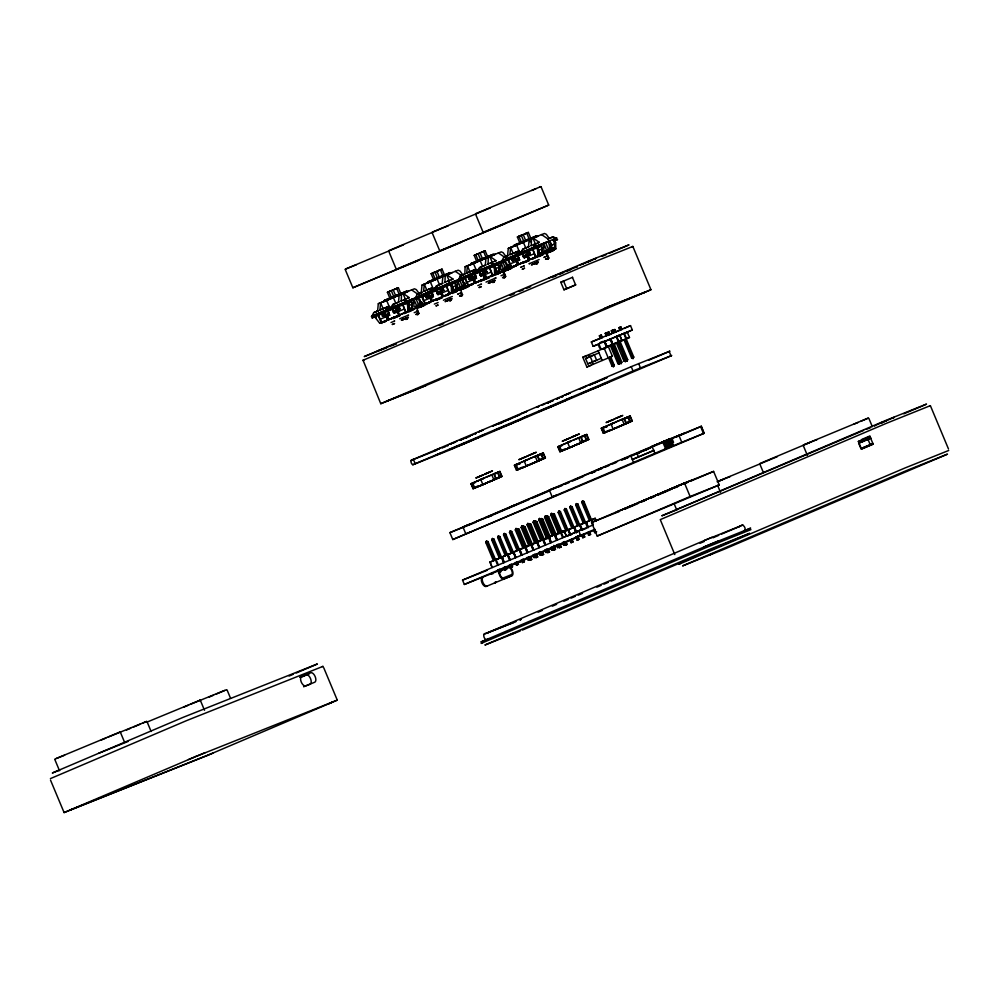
<?xml version="1.0" encoding="UTF-8"?>
<svg xmlns="http://www.w3.org/2000/svg" width="999" height="999" viewBox="0 0 999 999"><rect width="100%" height="100%" fill="white"/><g stroke="black" fill="none" stroke-linecap="round" stroke-linejoin="round"><path stroke-width="1.5" d="M407.18 301.124L409.016 305.507L408.878 309.003L407.954 309.403L412.075 307.729L412.2 304.233L410.377 299.85M421.503 303.983L421.59 301.648M450.936 282.692L452.709 286.913L452.572 290.409L451.648 290.809L455.756 289.136L455.894 285.639L454.058 281.256M493.993 264.173L495.816 268.556L495.691 272.053L494.755 272.452L498.876 270.791L499.013 267.295L497.177 262.912M508.404 264.71L508.304 267.033L510.439 266.196M537.824 247.365L538.998 250.187L538.861 253.684L537.937 254.083L542.045 252.41L542.182 248.913L540.347 244.53M547.702 241.671L549.787 240.784L551.623 245.167L551.485 248.664L550.549 249.063L554.67 247.39L554.807 243.893L552.971 239.51M377.597 311.014L378.296 303.721L401.523 293.843L401.261 300.949M383.141 308.741L379.92 310.027L380.619 302.734L383.141 308.741L389.048 306.218L386.538 300.224L393.294 297.34L395.804 303.346L399.35 301.835M399.2 294.83L398.501 302.11L392.719 304.57L391.296 306.88M421.291 292.42L421.99 285.127L445.217 275.249L444.955 282.355M426.823 290.147L423.613 291.421L424.313 284.141L426.823 290.147L432.742 287.625L430.232 281.618L436.988 278.746L439.498 284.752L443.044 283.241M442.894 276.236L442.182 283.516L436.413 285.976L434.702 288.399L436.326 287.724M488.074 263.998L488.336 256.893L465.109 266.783L464.847 273.888L460.527 275.712L458.791 279.096L461.688 277.947M469.942 271.79L466.72 273.077L467.432 265.796L469.942 271.79L475.861 269.28L473.339 263.274L480.094 260.402L482.604 266.408L486.151 264.897M486.014 257.879L485.302 265.172L479.532 267.632L477.822 270.055L479.433 269.38M507.579 255.694L508.279 248.401L531.505 238.524L531.243 245.629M513.111 253.421L509.902 254.695L510.601 247.415L513.111 253.421L519.03 250.899L516.52 244.892L523.276 242.02L525.786 248.027L529.333 246.516M497.639 537.45L498.314 535.988L499.825 536.538L507.442 554.757L506.668 555.069L498.314 535.988L498.414 537.137L499.825 536.538L497.639 537.45L505.257 555.669M515.984 528.471L524.338 547.539L525.112 547.24L517.494 529.02L515.984 528.471L515.309 529.932L522.927 548.139L518.806 549.962M549.625 537.649L541.258 518.581L540.584 520.042L541.258 518.581L542.769 519.13L550.399 537.35M544.63 517.445L545.304 515.996L546.815 516.545L554.433 534.752L553.658 535.064L545.304 515.996L545.404 517.145L546.815 516.545L544.63 517.445L552.247 535.664L548.089 537.499M576.248 532.617L566.408 509.078L564.897 508.528L564.223 509.977L571.84 528.196M395.404 311.039L395.916 310.002L398.489 313.599L395.404 311.039L393.169 312L394.33 313.236L396.815 312.188M439.098 292.445L439.61 291.408L442.182 294.992L439.098 292.445L436.85 293.406L438.024 294.643L440.497 293.594M482.217 274.101L482.717 273.064L485.289 276.648L482.217 274.101L479.97 275.05L481.131 276.298L483.616 275.237M525.387 255.719L525.899 254.683L528.471 258.266L525.387 255.719L523.139 256.681L524.313 257.917L526.785 256.868M375.025 314.935L371.99 316.046L373.713 312.662L378.034 310.826M421.728 292.232L417.407 294.068L415.671 297.44L462.599 277.834M508.016 255.507L503.696 257.342L501.96 260.714L537.162 245.804M405.107 312.699L405.756 312.287L403.459 313.211M535.202 257.168L532.704 258.366M530.194 241.908L529.183 239.51L528.471 246.79L522.702 249.25L521.278 251.561M448.688 294.156L450.124 293.369M386.276 314.935L389.135 312.887L386.276 314.935L387.762 318.144L387.063 318.444L384.14 312.799L382.854 313.336L384.078 315.884L382.342 316.046L383.878 315.397M393.169 312L395.916 310.002M426.373 297.877L425.149 295.342L426.373 297.877L427.772 297.29L426.548 294.742L427.834 294.205L430.756 299.85L431.456 299.55L429.97 296.341L432.829 294.293L431.143 290.884M436.85 293.406L439.61 291.408M473.076 277.984L475.949 275.949L473.076 277.984L474.562 281.194L473.863 281.493L470.941 275.849L469.667 276.398L470.891 278.933L469.493 279.533L468.269 276.985L469.493 279.533M479.97 275.05L482.717 273.064M516.258 259.615L519.118 257.567L516.258 259.615L517.744 262.824L517.045 263.124L514.123 257.48L512.837 258.017L514.06 260.564L512.674 261.151L511.438 258.616L512.674 261.151M523.139 256.681L525.899 254.683M406.655 319.343C410.564 316.808 402.472 320.242 406.993 319.205M418.868 313.311L418.206 314.348L417.008 314.098C413.012 315.584 420.292 312.562 416.308 314.373L417.507 314.623L418.868 313.311L417.082 309.041M450.337 300.749C454.245 298.214 446.166 301.648 450.686 300.612M462.549 294.717L461.9 295.754L460.701 295.504C456.73 296.978 464.023 293.956 460.002 295.779L461.201 296.029L462.549 294.717L460.177 289.036M493.456 282.405C497.365 279.87 489.273 283.304 493.806 282.267M505.669 276.361L505.007 277.41L503.121 277.422C507.142 275.811 499.15 278.334 504.32 277.685L505.669 276.361L503.296 270.679M536.625 264.023C540.534 261.488 532.455 264.922 536.975 263.886M548.838 257.992L548.189 259.028L546.291 259.053L547.489 259.303L548.838 257.992L546.465 252.31M429.97 296.341L432.829 294.293M549.425 402.048L546.952 403.009M362.662 360.427L588.823 264.086L632.842 246.428L650.948 289.71L421.99 387.212L380.769 403.696L363.074 360.289M650.873 289.76L610.514 305.931M50.512 780.119L64.098 812.574L192.857 757.766M323.701 667.669L337.275 700.124L208.516 754.932M488.686 638.623C484.99 642.719 480.969 633.104 486.426 633.216L706.955 539.398M674.8 554.57L660.264 519.617L886.363 423.326L929.495 405.994L930.381 405.669L948.476 448.951M721.553 534.103L740.209 526.198C743.156 522.502 746.802 529.27 744.405 530.706M345.279 269.643L352.859 287.762L461.625 242.133M388.711 251.149L396.291 269.28L505.057 223.651M432.142 232.667L439.722 250.799L508.104 222.377L548.713 205.082L541.133 186.963M475.574 214.186L483.154 232.317L548.713 205.082M393.693 305.944C390.109 310.664 380.869 308.741 389.048 306.218M395.804 303.346L392.719 304.57M430.581 290.16L429.32 288.998L432.742 287.625M439.498 284.752L436.413 285.976M466.72 273.077L475.861 269.28M482.604 266.408L479.532 267.632M522.789 250.961C519.093 255.894 511.625 252.784 519.03 250.899M382.779 322.003L386.663 320.404M525.786 248.027L522.702 249.25M426.91 303.246L431.755 301.223L430.919 301.548M404.695 318.644L402.26 319.668L404.27 319.043M405.756 318.356L401.386 320.229L404.195 319.018M407.33 317.557L406.156 318.069L408.416 317.282L404.046 319.156M490.334 276.261L492.994 275.137M449.3 299.9L451.098 298.926L449.775 299.45M545.941 252.834L542.532 254.258M489.235 282.854L490.459 282.367L488.186 283.279L489.86 282.555M539.123 259.578L528.995 263.798L529.72 263.524M535.314 263.062L532.242 264.348L533.628 263.986M532.317 264.51L535.739 263.037M537.387 262.2L535.589 263.174L538.399 261.963L535.439 262.974M412.562 464.872L634.328 370.392L671.753 355.494L449.975 449.912L413.336 464.585C410.964 465.047 409.428 458.991 413.399 459.378L632.529 366.121L669.942 351.161L648.676 360.252M483.179 430.007L480.519 431.081M564.81 395.229L566.67 394.418M485.801 477.335L493.643 474.05M529.108 458.916L540.958 453.871L543.056 458.866L545.404 457.929L543.319 452.934L524.163 460.951L526.261 465.959L529.283 464.76M568.044 448.439L559.915 451.773L557.817 446.778L570.829 441.258M615.971 421.94L630.169 415.959L632.267 420.966L603.346 433.291L601.248 428.296L614.048 422.789L611.026 423.988L613.111 428.996L616.133 427.797M522.789 501.773L523.576 501.423M675.786 437.25L701.373 426.311L704.095 433.304L452.784 539.547L449.9 532.642L553.496 488.399L549.338 490.059L552.222 496.953L556.381 495.292L452.784 539.547M704.095 433.304L665.272 448.926M581.743 264.448L580.132 265.135M499.113 558.341L495.104 560.052M546.453 538.199L542.445 539.897M553.946 535.002L558.041 533.254L548.763 537.112L551.011 542.494L548.951 537.025M564.035 530.706L566.371 536.038L564.035 530.706L561.363 531.843M565.571 530.931L562.574 532.105L595.217 518.306L596.253 521.041M571.54 528.384L568.344 529.645L570.591 535.027M583.191 523.426L579.857 524.75L582.105 530.132M589.048 520.941L585.352 522.415L587.599 527.784L588.286 527.497L586.126 522.077L588.374 527.46M632.779 246.478L632.08 246.803M930.306 405.719L929.619 406.044M738.748 526.785L740.284 526.111M750.911 529.645L707.23 547.127L481.131 643.418L482.592 642.894M948.725 450.474L905.032 467.957L678.87 564.298L679.757 563.973M598.089 344.405L593.156 346.303L591.346 341.97L630.506 325.624L632.317 329.945L625.786 332.854M630.506 325.624L623.975 328.521M593.156 346.303L632.317 329.945M503.846 421.615L504.095 421.453M604.757 341.371C594.055 341.196 599.637 354.595 607.005 346.753L604.757 341.371L619.78 335.065L621.865 340.509L606.78 346.84L604.532 341.471L606.942 346.765M614.572 343.731L616.445 343.007M620.654 341.146L619.917 341.458M627.247 332.105L629.495 337.475L608.553 346.303L610.589 345.492M615.784 343.107L616.533 342.782M623.413 340.072L624.163 339.747M629.495 337.475L625.998 338.873L623.751 333.491L627.409 332.03M413.611 298.676L416.758 305.944L419.63 304.732L419.493 300.574L418.394 298.226M514.398 255.632L515.422 255.195M543.593 243.356L545.591 242.52L548.651 249.812L546.74 250.624L543.693 243.319M413.511 309.228L410.077 310.726L413.049 310.115M410.277 311.213L411.014 310.289M453.771 292.133L456.543 291.034M499.862 273.164L496.878 273.788L500.324 272.277M497.077 274.275L500.524 272.764M540.059 255.407L542.832 254.308M449.675 444.368L451.673 443.631M536.538 407.392L538.536 406.655M552.659 488.923L555.019 487.912M601.435 468.206L599.762 468.931M385.826 320.741L388.062 319.817L387.225 320.142M490.122 562.075L492.17 567.532L489.922 562.162L501.361 557.292L502.047 556.992L504.308 562.375L503.608 562.662L501.361 557.292M496.053 559.54L498.364 564.897L497.664 565.184L495.417 559.815M501.96 557.03L504.02 562.499L501.773 557.117L519.118 549.725L519.817 549.438L522.065 554.82L521.378 555.107L519.118 549.725M510.127 559.89L507.879 554.507L510.202 559.865L509.515 560.152L507.267 554.77M513.623 552.072L515.884 557.442L513.623 552.072L516.97 550.736L514.198 551.923M519.443 549.6L525.624 546.965L527.872 552.347L527.185 552.634L524.937 547.252M525.486 547.015L527.534 552.484L525.287 547.102L536.938 542.207L529.32 523.988L527.809 523.439L527.135 524.9L534.752 543.119M531.256 544.567L533.728 549.85L531.256 544.567L534.577 543.244L530.469 544.992M538.536 542.395L530.919 524.175L529.408 523.626L539.51 547.39L537.262 542.007L548.401 537.262L549.1 536.975L551.348 542.357L550.649 542.644L540.971 519.03L539.46 518.481L538.786 519.942L546.403 538.149M533.903 522.04L535.314 521.441L533.129 522.352L533.803 520.891L542.157 539.959L543.106 539.522L545.354 544.892L535.314 521.441L533.803 520.891L533.129 522.352L540.746 540.559M564.123 530.669L554.845 534.527L557.28 539.822M544.717 539.71L544.268 539.897M556.568 534.652L559.428 533.528M568.344 529.645L570.791 534.952M564.897 508.528L573.251 527.597L574.188 527.16L576.435 532.529M579.857 524.75L582.292 530.044L586.276 528.346M322.277 666.733L323.127 666.308L186.488 720.654L50.412 778.608M422.614 306.106L419.83 307.267L422.327 306.231M464.785 288.162L463.524 288.674L466.308 287.512M506.73 270.279L509.39 269.156M550.349 251.736L551.873 251.061M678.159 486.001L673.526 487.862M388.848 250.612L443.256 227.784M432.267 232.13L490.359 207.892M475.699 213.649L540.859 186.601L540.109 186.925M418.231 260.627L352.859 287.762M415.247 297.814L429.133 291.92M441.995 296.978L441.346 297.277L448.988 294.031M450.974 293.281L451.635 292.982L450.074 293.581M456.206 290.959C457.305 290.909 464.572 287.275 459.165 288.174L459.715 289.473M469.58 285.052L474.862 282.867L474.026 283.204M459.99 289.41L459.615 289.535M494.093 274.937L494.742 274.625L492.107 275.674M503.109 271.054L502.285 269.83C509.09 268.456 496.94 273.863 500.162 272.302M523.051 262.562L517.894 264.71M537.262 256.556L537.924 256.256L536.363 256.855M434.34 304.096L438.124 302.535M452.335 296.528C453.146 296.041 442.32 300.574 443.431 300.249M407.392 317.719L405.606 318.494M494.13 280.619L492.345 281.381M537.312 262.238L536.6 262.5M377.322 351.124L378.858 350.449M484.69 477.984L477.097 481.131L478.321 480.656M610.426 464.46L609.615 464.86M54.982 759.015L120.13 731.967L119.393 732.292M759.977 463.486L809.839 442.52M868.368 418.044L803.258 445.067L817.132 439.56M675.199 510.214L863.611 430.419M879.757 423.476L878.496 424.051M886.513 420.616L885.589 421.029L886.575 420.641M506.88 270.205L507.904 269.805M509.128 269.293L507.817 269.805M550.599 251.598L551.448 251.236M552.609 250.761L551.923 251.086M460.202 440.147L464.31 438.399M547.065 403.184L551.161 401.436M590.958 384.49L590.696 384.652M466.108 525.749L470.604 523.901M462.087 439.235L459.915 440.184M494.018 425.487L492.619 426.098L493.881 425.636M548.938 402.272L546.765 403.221M580.869 388.511L579.482 389.135L580.731 388.673M509.777 507.155L514.585 505.157L513.523 505.644M557.454 486.938L552.647 488.936M315.771 664.685L317.37 663.96L182.817 717.469L52.323 773.001L59.74 769.979M556.356 238.336L556.967 238.062L552.934 239.723M389.635 319.293C388.037 319.992 396.865 316.258 391.221 318.681M406.181 312.075L405.219 312.487M412.862 309.415C412.013 310.09 421.678 305.669 415.484 306.78L416.571 307.879L415.921 308.129M490.859 276.186L479.695 281.056L486.8 278.783M450.074 293.968L447.34 295.092L449.35 294.28M519.617 263.973L521.753 263.124M529.095 259.902L527.634 260.552L534.178 257.879M390.996 322.54L394.705 321.004L394.093 321.278M414.21 312.662L417.932 311.126L416.883 311.588M407.842 315.472C412 313.599 398.039 319.393 399.737 318.843M457.904 294.068C455.931 294.955 462.987 291.87 461.014 292.807M477.797 285.602L481.518 284.066L480.906 284.34M494.655 278.521L496.103 277.872L486.014 282.105M501.023 275.712L504.732 274.176L504.12 274.45M520.966 267.22C518.993 268.107 526.061 265.035 524.075 265.959M447.889 300.424L445.079 301.636L447.277 300.687M449.912 299.638L452.11 298.689L447.639 300.524M532.355 264.46L531.368 264.91L533.566 263.961M535.839 263.074L533.928 263.798L534.94 263.212M582.23 264.236L583.99 263.574M482.917 430.132L480.594 431.118M476.186 433.354L474.712 433.991L476.123 433.329M513.149 417.52L512.012 418.032L513.236 417.545M518.981 415.147L520.004 414.697L518.893 415.109M566.995 482.942L569.929 481.68M226.348 689.76L191.046 704.033M874.475 426.161L875.012 425.886M483.828 277.31L486.051 276.386L485.214 276.723M492.557 275.337L491.733 275.674M510.152 418.993L510.851 418.681M597.015 382.018L597.714 381.718M450.586 443.968L451.86 443.419M503.334 421.703L506.006 420.529L504.745 420.991M537.45 407.005L538.711 406.456M590.197 384.74L592.882 383.529L591.608 384.028M639.335 502.322L637.524 503.121L640.347 501.885M640.234 501.973L651.161 497.452L647.477 499.063M647.277 499.125L648.801 498.439L647.839 498.813M657.23 494.917L658.603 494.305L657.654 494.667M677.547 486.026L676.41 486.525L682.804 483.903M677.734 486.188L673.413 487.937M556.518 239.985L557.579 239.523L553.658 241.134L554.77 240.697L555.644 242.807L555.844 248.838L552.884 250.075L551.685 247.228M400.162 314.772L397.664 315.871L404.058 313.137M435.989 299.625L437.038 299.163L431.605 301.436M471.99 284.078L473.464 283.466M478.022 281.73C483.479 278.746 474.013 285.015 474.175 281.793M513.936 266.209C510.014 267.769 519.93 263.736 517.207 264.822M535.826 256.905L536.625 256.556L534.602 257.417M399.95 315.709L393.094 318.494L399.163 315.334L393.094 318.494M546.853 256.268C550.437 254.708 540.983 258.666 544.692 257.168M491.371 281.755L494.205 280.569L492.407 281.543M489.91 282.53L491.008 282.068L489.073 282.717L491.77 281.593M493.031 281.281L495.229 280.344L492.957 281.256M576.298 267.195L576.947 266.92M469.73 436.001L470.554 435.639L469.805 436.039M525.374 412.063L526.685 411.488L521.278 413.748L524.725 412.337M556.58 399.026L559.428 397.827M561.575 397.015L563.036 396.391L561.475 396.978M477.772 477.16L475.786 478.022L483.903 474.625L477.247 477.422L481.893 475.449M486.363 473.414L484.378 474.288L492.495 470.891L485.839 473.688L490.484 471.715M566.645 439.335C582.317 432.967 551.098 445.754 566.77 439.385M573.214 436.451L571.241 437.325L579.358 433.928L572.689 436.725L577.335 434.74M612.212 420.055L614.185 419.18L606.081 422.577L612.737 419.78L608.091 421.753M620.804 416.308L622.777 415.434L614.66 418.831L621.328 416.034L616.683 418.019M611.45 429.82L609.59 430.631L617.582 427.297L605.019 432.53L602.921 427.522L607.33 425.774M483.066 518.643L475.399 521.99L489.26 516.471M524.837 500.874L530.544 498.464M654.907 495.866L656.168 495.317L640.484 501.91M662.349 492.707L663.611 492.157L648.513 498.364M199.4 700.486L200.15 700.149L146.691 722.227M315.085 664.984L296.216 673.014M585.589 262.824L584.502 263.249M388.961 400.212L386.226 401.411L419.83 388.037M642.757 293.194L645.529 291.983L611.213 305.644M612.025 333.354L610.177 334.091M504.795 421.153L505.669 420.779M591.658 384.19L592.532 383.816M667.856 490.184L664.51 491.633L665.359 491.308M58.317 770.454L56.918 771.103M884.59 421.503L880.519 423.139L885.151 421.291M922.514 405.869L926.535 404.096L885.963 420.354L661.775 515.821L677.322 509.665M72.802 808.865L69.505 810.314L205.881 756.043M487.887 632.629L486.388 633.291L513.973 622.327M328.571 703.845L331.868 702.384L330.906 702.747M745.404 530.444L750.674 528.121L710.938 544.055M531.755 190.484L535.939 188.699M399.138 294.23L389.847 298.177L387.412 292.332L396.703 288.386L399.138 294.23L406.468 291.233L407.917 291.583L383.429 301.785L406.593 291.558L401.024 293.931M433.541 279.583L431.106 273.738L442.058 269.131L444.505 274.962L450.149 272.64L451.61 272.989L427.122 283.192L450.287 272.964M487.612 256.618L476.66 261.238L474.213 255.394L485.164 250.774L487.612 256.618L493.269 254.283L494.717 254.633L470.229 264.835L493.406 254.608L487.824 256.98M529.12 238.911L519.83 242.857L517.395 237.013L526.685 233.067L529.12 238.911L536.438 235.914L537.899 236.263L513.411 246.466L536.575 236.239L532.405 238.012M389.073 291.671L398.364 287.724L400.811 293.569M436.251 271.591L431.106 273.738M475.874 254.733L479.358 253.247M519.055 236.351L522.539 234.877M524.475 234.103L528.346 232.405L530.794 238.249M389.885 298.626L384.203 300.512L399.525 293.993L400.149 294.668M432.192 280.582L427.884 281.918L443.219 275.399L443.843 276.074M476.685 261.688L471.004 263.561L493.269 254.283M518.481 243.856L514.185 245.192L529.507 238.674L530.132 239.348M399.5 294.193L406.468 291.233M450.149 272.64L435.089 278.871L432.642 273.027L434.59 272.252M530.869 238.286L536.438 235.914M444.717 275.337L448.901 273.551M403.059 293.456L408.566 291.121M445.379 275.449L452.26 272.515M489.872 256.518L495.367 254.171M533.041 238.137L538.548 235.789M379.92 310.027L385.689 307.567M400.811 301.124L404.695 299.475L405.894 301.611L416.021 297.577M423.613 291.421L429.383 288.973M444.505 282.53L448.389 280.881L449.587 283.017M487.624 264.186L491.496 262.537L492.694 264.66L502.822 260.639M509.902 254.695L515.671 252.248M530.794 245.804L534.677 244.156L535.876 246.291L556.131 238.237L553.171 236.8L547.714 239.011M407.742 298.301L409.303 297.64L402.909 293.294L405.794 300.187M451.436 279.708L452.997 279.046L446.603 274.688L449.488 281.593M494.555 261.363L496.103 260.702L489.722 256.343L492.607 263.237M537.724 242.982L539.285 242.32L532.892 237.962L536.351 246.241M418.181 294.218L421.903 292.67L417.732 294.33M504.994 257.267L507.317 256.281M548.164 238.898L553.171 236.8M430.332 290.322L437.737 287.163M480.507 269.006C475.911 269.418 473.601 274.325 472.49 270.617M371.99 316.046L405.894 301.611M458.791 279.096L492.694 264.66M387.637 318.206L384.053 310.939L371.341 316.496L373.114 315.809L373.726 317.27M392.432 307.48L409.34 300.399L409.952 301.86L371.89 317.994L376.598 316.134M406.031 301.798L409.34 300.399M426.573 292.944L430.656 291.196M417.407 298.676L415.584 299.4L453.646 283.254L453.034 281.805L432.317 290.472L431.968 289.66L436.463 287.787M469.68 274.6L472.415 273.439M479.233 270.529L494.617 264.061M492.832 264.86L496.141 263.449L496.753 264.91L458.691 281.056L463.399 279.183M517.619 262.887L514.035 255.619L501.261 261.214L503.096 260.489M521.316 252.597L539.323 245.08L539.935 246.541L501.873 262.675L503.708 261.95M413.149 299.013L410.452 300.15L413.424 298.963M499.488 262.138L500.511 261.688L503.571 268.993L506.431 267.782L506.306 263.636M497.415 263.224L500.237 262.025M545.654 242.682L549.65 241.021L551.136 244.593L551.336 250.637L549.475 251.423M385.714 310.177L386.113 311.151L392.058 308.654L394.33 313.236M429.395 291.583L429.807 292.557L435.751 290.06L438.024 294.643M472.515 273.239L472.914 274.201L478.871 271.703L481.131 276.298M517.432 254.158L515.684 254.857L516.096 255.831L522.04 253.334L524.313 257.917M399.013 306.468L400.099 309.066L398.713 309.653L397.627 307.055L398.364 309.228L399.9 308.579M426.036 297.452L427.572 296.803M443.593 289.985L442.058 290.622L443.793 290.472L442.569 287.924L443.793 290.472M469.155 279.096L470.679 278.446M486.713 271.628L485.177 272.277L486.913 272.115L485.826 269.518L486.913 272.115M512.325 260.727L513.861 260.077M530.082 253.746L528.995 251.149L530.082 253.746L528.696 254.333L527.472 251.798L528.346 253.908L529.882 253.259M379.82 319.418C387.275 334.003 373.077 303.072 379.82 319.418L386.089 316.745M387.2 316.271L389.685 315.222L387.412 310.627L386.113 311.151M398.364 310.714L398.676 313.499L397.927 311.713L404.195 309.041L405.769 312.2L408.941 310.889L408.741 304.857L407.629 305.294L407.829 311.326M423.501 300.824C430.969 315.409 416.77 284.478 423.501 300.824L429.782 298.152M430.894 297.677L433.379 296.628L431.106 292.033L429.807 292.557M440.734 288.286L442.37 294.905L441.62 293.119L447.889 290.447L449.463 293.606L452.634 292.295L452.435 286.263L451.323 286.701L451.523 292.732M466.62 282.467C474.088 297.053 459.89 266.121 466.62 282.467L472.902 279.807M474.013 279.333L476.486 278.271L474.225 273.689L472.914 274.201M484.727 272.49L485.477 276.548L484.727 274.762L491.008 272.09L492.569 275.262L495.741 273.938L495.554 267.907L494.443 268.356L494.642 274.388L495.741 273.938M509.79 264.098C517.257 278.684 503.059 247.752 509.79 264.098L516.071 261.426M517.182 260.951L519.667 259.902L517.395 255.307L516.096 255.831M527.959 258.479L529.233 257.942L528.671 258.254L527.909 256.393L534.178 253.721L535.751 256.88L538.923 255.569L538.723 249.538L537.612 249.975L537.812 256.006M397.977 313.798L398.676 313.499M411.138 308.129L412.075 307.729M441.67 295.204L442.37 294.905M454.832 289.535L455.756 289.136M456.668 288.811L463.324 286.126L463.186 281.98M484.79 276.848L485.477 276.548M497.952 271.179L498.876 270.791M541.121 252.809L542.045 252.41M456.605 288.873L463.324 286.126M464.26 285.789L465.197 285.389M483.716 277.41L486.451 276.248M548.651 249.812L549.612 249.413L549.475 245.255L547.976 241.683M553.746 247.789L554.67 247.39M374.7 316.82L379.732 323.289L405.769 312.2M407.08 311.676L421.353 305.956L421.253 302.934M420.392 299.9L419.28 300.337L423.426 304.695L449.463 293.606M450.774 293.082L465.047 287.35L464.897 282.829M461.513 279.882L466.533 286.338L492.569 275.262M493.893 274.737L508.166 269.006L508.016 264.485M504.682 261.501L509.715 267.969L535.751 256.88M537.062 256.356L551.336 250.637M419.505 306.743L421.353 305.956M441.608 297.277L436.788 299.9L442.345 297.69M463.186 288.149L465.047 287.35M508.166 269.006L504.283 271.166L511.226 268.406L502.634 272.065M529.145 260.015L522.877 262.687L528.633 260.964M412.025 310.052L408.628 312.075M421.715 302.547L422.902 305.394L425.861 304.158L424.75 304.595M442.207 297.178L440.347 297.964L441.458 297.527M455.719 291.458L452.322 293.481M498.826 273.114L495.429 275.125M508.516 265.609L509.702 268.444L512.674 267.208L511.563 267.657M528.496 260.452L526.635 261.238L527.747 260.801M543.206 254.221L538.611 256.755M436.788 299.9L441.808 297.764M454.907 292.183L457.417 291.121M479.907 281.543L488.648 277.847M523.076 263.174L529.345 260.502M417.257 308.404L424.425 305.357L417.282 307.63M459.515 290.409L468.106 286.763L460.976 289.023M545.804 253.696L554.395 250.037L547.464 252.797L547.127 250.786L545.454 251.448L546.003 252.747L547.215 252.26M595.716 258.579L588.061 261.788L589.035 261.401M439.41 325.462L443.681 323.639M479.333 308.466L483.603 306.643M510.164 295.492L514.473 293.669M519.255 291.471L523.538 289.66M526.386 288.436L530.669 286.626M552.047 277.522L556.331 275.699M559.178 274.488L563.461 272.665M566.308 271.453L570.591 269.63M602.01 256.406L606.318 254.57M609.19 253.346L629.008 244.855L588.436 261.114L364.235 356.581L386.963 347.577M575.774 284.852L563.973 289.797L560.801 282.23L572.614 277.285M563.973 289.797L575.586 284.852L572.415 277.285M604.345 308.466L609.802 306.231M600.474 338.524L599.363 335.864L601.348 335.04L602.459 337.699M606.318 336.039L605.207 333.379L607.192 332.555L608.304 335.214M612.399 333.441L611.288 330.794L613.274 329.957L614.385 332.617M608.104 335.489L606.992 332.829L608.978 332.005L610.089 334.665M612.837 330.344L614.822 329.52L615.933 332.18M620.029 330.419L618.918 327.759L620.903 326.923L622.015 329.583M609.765 339.485L611.013 338.948M623.751 333.491L615.621 336.988L616.358 336.7M582.779 357.242L608.316 346.491L612.387 356.231L586.863 366.97L582.779 357.242L586.95 355.582M592.894 364.41L591.995 362.237L587.824 363.898L585.564 358.491L599.013 352.884M587.824 363.898L601.286 358.291M619.655 363.062L621.84 362.162L614.223 343.943L613.448 344.255L621.166 363.611L619.655 363.062L616.733 356.056M582.142 387.974L583.691 387.312M495.292 424.937L496.828 424.275M465.222 438.336L469.53 436.501M498.189 424.3L502.485 422.477M485.851 483.241L482.829 484.44L480.731 479.445L498.214 472.177M497.527 472.352L493.818 473.926L495.904 478.933L501.985 476.411L499.887 471.416L497.527 472.352L499.625 477.347M572.714 446.278L569.692 447.477L567.594 442.47L586.75 434.44L588.836 439.448L559.915 451.773M611.026 423.988L628.508 416.733M481.181 485.414L473.051 488.748L470.966 483.741L483.766 478.234L480.731 479.445M494.055 473.951L499.887 471.416M518.843 469.33L516.483 470.267L514.398 465.259L527.185 459.752L524.163 460.951M537.487 455.469L543.319 452.934M557.817 446.778L570.616 441.271L567.594 442.47M580.918 436.988L586.75 434.44M624.35 418.494L630.169 415.959M497.365 473.114L499.837 472.065L501.473 475.986L497.764 477.572M538.299 457.18L539.385 459.802L544.905 457.505L543.269 453.583L537.749 455.881L538.424 454.982M584.215 436.151L586.688 435.102L588.336 439.023L582.817 441.321L581.181 437.4M625.149 420.217L626.248 422.839L631.768 420.529L630.119 416.608L624.6 418.906L625.274 418.007M473.114 488.099L471.466 484.178L475.187 482.592M516.695 464.972L520.429 463.386L518.618 464.098M559.964 451.123L558.329 447.202L562.05 445.616M602.996 428.196L607.28 426.423L605.481 427.135M474.912 487.375L478.633 485.789M561.763 450.412L565.496 448.826M482.829 484.44L500.312 477.185M526.261 465.959L543.743 458.703M543.056 458.866L531.206 463.911L539.323 460.527L537.075 455.569M569.692 447.477L588.836 439.448M613.111 428.996L630.594 421.728M632.267 420.966L618.181 426.885L626.173 423.551L623.925 418.606M473.051 488.748L501.985 476.411M516.483 470.267L545.404 457.929M549.338 490.059L670.516 438.573L673.588 445.616M654.869 453.271L651.985 446.366L670.516 438.573M470.092 524.125L468.793 524.675M521.378 502.422L485.014 517.819M566.183 483.354L532.642 497.577M579.22 477.797L608.229 465.459M671.428 443.169L673.538 442.295L671.84 438.236L701.373 426.311M657.03 444.93L685.851 432.667L671.84 438.236M490.696 515.871L529.245 499.45M532.105 498.239L547.814 491.558M557.817 487.3L562.1 485.477M564.947 484.265L569.243 482.442M572.09 481.218L576.373 479.395M576.997 479.17L583.516 476.361M590.659 473.326L594.942 471.503M597.802 470.279L602.085 468.456M604.932 467.245L609.228 465.422M612.075 464.198L616.358 462.375M622.077 459.952L627.784 457.517M630.644 456.306L634.927 454.483M637.787 453.259L642.07 451.436M644.929 450.224L649.213 448.401M487.874 517.22L492.045 515.447M591.146 473.264L595.441 471.441M624.138 459.228L628.446 457.392M635.614 454.345L639.922 452.51M642.794 451.286L647.09 449.45M668.618 440.297L672.914 438.461M653.683 450.424L632.317 459.515L654.22 450.374M552.222 496.953L673.401 445.467L665.559 448.713L662.674 441.82M486.575 542.182L486.476 541.033L487.987 541.583L485.801 542.494L487.987 541.583L495.604 559.802L494.83 560.102L486.476 541.033L485.801 542.494L493.419 560.701L494.193 560.402M504.333 534.627L504.233 533.478L505.744 534.028L503.558 534.927L505.744 534.028L513.361 552.235L512.587 552.547L504.233 533.478L503.558 534.927L511.176 553.146L511.95 552.834M517.12 550.611L509.502 532.405L511.688 531.493L521.69 554.969L519.63 549.512M528.783 545.654L521.166 527.435L523.351 526.535L533.029 550.137L533.728 549.85M539.56 519.63L540.971 519.03L538.786 519.942L539.46 518.481L547.814 537.549L548.588 537.25M551.485 514.547L551.386 513.399L552.897 513.948L550.711 514.86L552.897 513.948L560.514 532.167L559.74 532.479L551.386 513.399L550.711 514.86L558.329 533.079L559.103 532.767L557.355 528.558M516.883 530.132L519.068 529.22L526.685 547.44M528.733 525.087L530.919 524.175L530.144 524.487M534.64 522.564L536.825 521.665L544.455 539.872M540.584 520.042L542.769 519.13L541.995 519.443M546.403 517.569L548.588 516.658L556.206 534.877M501.048 557.517L505.057 555.819M506.955 555.007L511.051 553.259L507.692 554.595M525.961 546.915L528.721 545.741L525.287 547.102M536.438 542.457L540.546 540.709L537.262 542.007M546.241 539.06L550.212 537.362M719.255 484.927L597.227 536.051L591.57 522.527L684.465 482.992L690.122 496.515L719.255 484.927L713.598 471.403L682.404 483.928M618.206 511.313L616.083 512.225L634.702 504.57M662.462 492.507L657.991 494.33M681.73 484.328L687.412 482.067M670.304 489.348L672.339 488.486L671.565 488.786M687.062 482.18L692.057 480.094M624.987 509.115L637.849 503.646M642.132 501.81L644.992 500.599M650.711 498.164L654.994 496.341M657.854 495.129L670.716 489.647M675.012 487.824L677.859 486.613M683.578 484.178L687.874 482.355M690.721 481.131L713.598 471.403M497.527 571.253L464.348 584.452L462.537 580.119L593.081 524.962M567.032 536.101L571.94 534.015L567.257 535.876M464.348 584.452L594.892 529.295M101.286 740.009L105.844 738.111M108.254 737.037L146.766 721.378L143.244 722.889M500.412 570.104L503.284 568.893M506.143 567.669L533.379 556.081M536.251 554.857L595.029 529.845M126.523 730.007L130.707 728.234M133.491 727.047L140.459 724.075M497.577 569.967L498.688 572.627L500.674 571.803L499.562 569.143M503.508 567.444L504.62 570.104L506.605 569.28L505.494 566.62M509.415 564.934L510.526 567.594L512.512 566.77L511.401 564.11M515.334 562.412L516.446 565.072L518.431 564.248L517.32 561.588M521.278 559.89L522.39 562.549L524.375 561.725L523.264 559.065M527.085 557.417L528.196 560.077L530.182 559.253L529.07 556.593M532.942 554.92L534.053 557.579L536.038 556.755L534.927 554.095M538.911 552.385L540.022 555.044L542.007 554.22L541.271 554.507L540.147 551.848M544.905 549.825L546.016 552.484L548.001 551.66L546.89 549M550.561 547.427L551.673 550.087L553.658 549.263L552.547 546.603M556.406 544.93L557.517 547.589L559.515 546.765L558.404 544.105M562.487 542.345L563.598 545.004L565.596 544.18L564.847 544.467L563.736 541.808M184.078 707.005L188.649 705.107M530.656 556.78L531.768 559.44L529.77 560.264L530.519 559.977M536.588 554.258L537.699 556.918L535.714 557.742L536.451 557.442M542.494 551.748L543.606 554.408L541.62 555.232L542.357 554.932L540.896 551.56M548.414 549.225L549.525 551.885L547.539 552.709L548.276 552.422M553.796 545.367L555.469 549.35L553.483 550.187L554.22 549.887L553.109 547.227M558.179 545.054L559.29 547.714L561.276 546.878L560.164 544.23M566.008 541.733L567.132 544.393L565.134 545.217L565.884 544.93L564.472 541.52M569.992 540.022L571.103 542.682L573.101 541.858L571.977 539.198M575.998 537.462L577.11 540.122L579.095 539.298L577.984 536.638M581.643 535.064L582.754 537.724L584.752 536.888L583.628 534.24M587.499 532.567L588.611 535.227L590.596 534.403L589.485 531.743M593.581 529.982L594.692 532.642L596.678 531.818M209.328 697.002L213.499 695.229M216.284 694.043L224.65 690.484M717.095 481.73L777.372 456.643M853.883 424.213L858.066 422.44M860.851 421.253L867.819 418.281M597.227 536.051L690.122 496.515M482.417 577.36A4.92 2.51 66.9 0 0 481.993 582.829A4.92 2.51 66.9 0 0 486.213 586.45L511.888 575.749A4.92 2.51 66.9 0 0 512.312 570.279A4.92 2.51 66.9 0 0 508.091 566.658L500.062 569.855A4.92 2.51 66.9 0 0 499.15 570.928M98.701 753.258L128.284 741.395M875.811 425.174L877.671 424.375M887.674 420.129L894.23 417.382L892.694 417.994M903.858 413.811L921.078 406.481M289.098 676.048L293.369 674.225M300.724 677.459L309.353 673.738M869.879 435.989L861.925 439.373L862.824 441.546L870.791 438.149M873.313 444.093L861.5 449.038L858.341 441.471L870.141 436.526M860.926 448.601L872.989 443.556L860.926 448.601L858.665 443.194L870.728 438.136M861.5 449.038L873.114 444.093L869.954 436.526M188.461 759.552L193.719 757.404M704.42 540.434L742.931 524.999M520.904 619.505L520.017 619.867M538.099 612.175L542.407 610.352M552.335 606.156L556.63 604.333M563.898 601.198L568.194 599.375M571.066 598.151L575.362 596.316M578.146 595.179L582.454 593.344M596.865 587.175L601.161 585.339M603.97 584.19L608.329 582.292M611.138 581.131L615.434 579.308M700.049 543.256L704.357 541.421M712.961 537.799L718.706 535.352M212.912 753.146L64.098 812.574M704.07 546.878L709.527 544.642M534.827 246.915L539.323 245.08M535.439 248.376L539.935 246.541M449.15 285.102L453.646 283.254M492.257 266.745L496.753 264.91M405.457 303.696L408.429 302.46M405.844 312.225L404.92 312.612M404.782 313.211C401.211 314.747 410.015 311.051 405.194 313.024M470.916 285.052C476.361 282.842 468.007 286.238 470.566 285.239M384.103 322.003C389.598 319.78 381.243 323.164 383.766 322.19M488.036 278.271L489.011 277.859L487.987 278.246M548.551 278.234L552.734 276.486M587.062 262.262L589.398 261.301M591.071 260.552L589.535 261.201M608.416 306.818L380.769 403.696M426.123 385.477L421.203 387.475M614.909 332.367L619.742 330.332M600.836 380.194L602.859 379.345M513.986 417.157L516.008 416.308M517.17 415.921L518.144 415.509L517.057 415.871M551.71 401.298L552.709 400.886M596.141 382.392L594.08 383.266M604.033 378.946L605.007 378.534M464.847 438.274L465.846 437.849M509.278 419.368L507.217 420.229M525.561 466.371L522.614 467.657L530.731 464.26L525.561 466.371L527.659 465.571M482.13 484.865L487.3 482.742L479.183 486.138L483.304 484.465M571.203 447.065L574.163 445.779L566.046 449.175L571.091 447.015L568.955 447.927M613.361 463.199L617.394 461.488M670.054 489.248L672.477 488.324M641.395 501.598L646.203 499.612M655.332 495.716L653.034 496.665M685.876 482.717L680.893 484.802M645.029 500.074L646.428 499.475M459.303 279.245L457.405 280.045L460.452 287.35M441.546 295.329L442.932 294.742L442.107 295.067M543.506 404.595L545.229 403.871M453.396 442.769L456.88 441.308M500.087 423.077L501.798 422.352M456.93 446.366C432.142 457.067 483.216 435.189 458.466 445.891M598.451 469.418L596.078 470.442L601.448 468.194M510.901 506.68L511.588 506.393M512.225 506.193L512.899 505.906M555.644 487.712L556.331 487.425M660.476 493.494L665.958 491.183L661.088 493.094M642.27 501.098L647.851 498.726M684.752 483.166L680.419 484.965M578.246 536.013C568.618 540.147 588.336 531.768 578.558 535.976M520.067 619.892L520.766 619.592M708.828 544.93L480.906 641.97M479.582 269.443L475.087 271.303L474.937 272.315M434.852 300.062L432.717 300.974L433.366 300.724M492.045 276.099C496.765 274.101 487.949 277.759 491.633 276.286M448.514 300L446.041 301.036L450.312 299.4M490.746 282.168L492.669 281.456L490.846 282.218M403.946 319.118L405.532 318.331M448.638 300.175L449.55 299.8M404.945 318.768L405.869 318.394M594.118 259.203L596.091 258.379M608.316 306.793L611.138 305.607M471.528 435.227L472.577 434.79M446.765 446.178L448.164 445.591M482.33 435.414C474.475 438.786 490.397 432.018 482.405 435.452M578.633 443.706L574.637 445.429L582.742 442.033L578.746 443.756M632.567 505.257L627.235 507.48L639.422 502.447M643.618 500.674L641.508 501.548M517.145 562.949L520.479 561.513L517.045 562.899M192.944 757.667L194.605 757.03M206.843 755.706L208.429 755.032M522.614 250.999L518.269 252.934M392.632 306.318L388.286 308.254L388.136 309.265M531.518 258.991L533.503 258.866M428.022 302.747L430.357 301.81M445.229 295.716L446.765 295.692M383.953 321.541L384.74 321.166M447.739 300.562L449.45 299.762M585.139 263.099L586.388 262.575M585.402 386.588L587.162 385.851M602.984 379.395L600.948 380.232M541.97 405.07L543.731 404.333M558.503 398.314L559.552 397.877M498.538 423.564L503.521 421.491M516.121 416.358L514.085 417.207M437.087 449.575L437.787 449.275L434.428 450.711L437.162 449.6M471.64 435.277L472.702 434.84M517.819 420.629C533.454 414.273 502.272 427.06 517.932 420.679M531.805 454.083C547.477 447.714 516.258 460.502 531.93 454.133M523.214 457.817C538.886 451.448 507.667 464.235 523.339 457.867M483.179 484.415L484.24 483.978M573.963 479.97L578.046 478.284M672.539 488.386L666.595 490.821M194.53 756.992L196.116 756.33M709.452 544.605L710.876 544.018M522.315 630.107L749.662 533.316L709.103 549.562L484.902 645.029L520.267 630.956M610.451 345.367L607.792 346.441M585.177 386.85L581.967 388.174M594.592 382.954L595.629 382.517M549.612 402.185L550.649 401.748M507.729 419.917L508.778 419.48M453.196 443.007L454.895 442.295M462.749 439.148L463.786 438.711M595.891 387.587C580.781 393.718 611.488 381.156 596.403 387.275M552.459 406.069L548.738 407.592L556.768 404.22L552.971 405.756M465.596 443.044L461.875 444.555L469.905 441.196L466.121 442.732M537.45 541.933L536.75 542.22L538.998 547.602L539.697 547.315M545.966 538.399L546.753 538.061M551.81 535.901L552.609 535.576M557.892 533.316L558.691 532.991M522.489 548.389L523.289 548.051M528.346 545.891L529.133 545.566M534.315 543.356L535.102 543.019M540.309 540.796L541.108 540.471M510.739 553.384L511.525 553.059M582.904 523.538L583.703 523.214M588.985 520.954L589.785 520.629M591.433 519.817L595.217 518.306M493.768 560.614L489.922 562.162M498.913 558.416L499.712 558.091M556.018 534.89L556.718 534.602M565.397 530.993L566.196 530.656M567.844 529.857L568.543 529.57M571.403 528.434L572.19 528.109M577.047 526.036L577.847 525.699M532.442 544.917L533.141 544.63M566.371 536.038L562.587 537.562L560.339 532.18M516.121 557.342L515.434 557.629L513.174 552.26M707.667 539.098L712.087 537.25M195.492 756.668L205.157 752.622M196.353 756.305L337.275 700.124M710.239 544.343L718.905 540.721M448.052 294.28L447.09 294.63L448.239 294.168M534.19 263.561L532.604 264.211M533.166 264.186L534.253 263.724M492.332 281.518L493.419 281.056M446.878 300.911L447.964 300.449M610.064 334.178L611.8 333.416M619.78 335.065L616.121 336.526L618.369 341.908L623.576 339.997M603.908 378.896L604.894 378.496M566.745 394.443L565.084 395.129M444.056 447.302L445.367 446.765M580.656 437.038L573.114 440.209M588.861 385.152L590.372 384.528M592.082 384.091L593.031 383.691M552.197 400.999L553.146 400.611M495.104 425.149L496.615 424.525M505.232 421.054L506.181 420.666M465.347 437.962L466.296 437.574M515.122 265.684L516.645 265.085M476.935 282.18L475.724 282.705L476.486 282.367M405.307 312.625L407.942 311.576M390.134 319.131L387.912 320.03L387.375 318.731M490.384 282.205L489.435 282.592M447.34 300.711L446.029 301.236L446.803 300.936M402.447 319.805L403.646 319.305M402.422 341.159L403.159 340.859M556.668 399.063L557.517 398.713M621.465 459.802L650.674 447.739M474.363 522.914L475.487 522.452M882.592 422.34L881.368 422.839L883.116 422.065M528.396 258.341L529.045 258.079M484.003 277.247L484.652 276.985M528.446 260.065C525.849 261.114 531.593 258.753 529.008 259.802M522.539 262.575C519.942 263.624 525.699 261.263 523.101 262.312M479.37 280.956C476.773 281.993 482.529 279.645 479.932 280.694M485.264 278.446C482.667 279.483 488.424 277.135 485.826 278.184M436.251 299.3C433.653 300.349 439.41 297.989 436.813 299.038M398.464 315.384C395.866 316.433 401.623 314.086 399.026 315.122M600.162 338.499L591.346 341.97M596.578 382.13L597.964 381.568M548.663 402.572L547.265 403.134M509.727 419.093L511.113 418.531M461.8 439.535L460.414 440.097M679.857 485.239L673.713 487.662L684.178 483.279M619.655 510.726L625.436 508.366M516.071 621.553L515.059 621.965M460.089 439.972L462.175 439.135M517.282 254.283L518.119 253.946M533.091 264.211L532.342 264.31M493.494 281.044L494.28 280.731M403.047 319.368L402.36 319.63M582.991 263.973L582.042 264.385L582.867 264.048M442.045 448.114L442.919 447.764M395.579 344.143L396.228 343.881M444.193 227.46L448.301 225.824M403.496 244.855L345.217 269.181L356.406 264.747M524.862 233.878L528.346 232.405M517.395 237.013L520.879 235.539M485.164 250.774L480.019 252.922L482.467 258.766M474.213 255.394L477.697 253.908M481.68 252.26L483.628 251.486L485.951 257.28M438.573 270.604L442.058 269.131M394.88 289.198L398.364 287.724M387.412 292.332L390.896 290.859M514.185 245.192L518.344 243.531M530.506 238.998L544.443 233.479L546.316 234.303L549.3 238.449M512.624 246.603L515.297 245.542M508.279 248.401L517.295 244.917M471.004 263.561L476.548 261.363M487.325 257.367L501.273 251.86L503.146 252.685L506.131 256.818M465.109 266.783L477.485 261.775M427.884 281.918L433.441 279.708M444.218 275.724L458.154 270.205L460.027 271.029L463.012 275.175M421.99 285.127L430.544 281.73M384.203 300.512L389.747 298.301M400.524 294.318L414.46 288.798L416.333 289.635L419.318 293.768M378.296 303.721L390.684 298.726M539.285 242.32L533.566 244.643L534.515 246.915M503.696 257.342L508.479 255.394M490.397 263.012L496.103 260.702M504.545 257.392L507.355 256.231M460.527 275.712L465.297 273.776M447.277 281.368L452.997 279.046M464.198 274.638L460.039 276.286L461.588 275.624L455.207 271.278M532.205 247.839L537.387 245.779M525.187 250.836L525.349 252.672L526.461 252.223L527.909 256.393M417.407 294.068L422.19 292.12M512.45 256.443L513.011 257.917M513.536 256.119L516.433 254.97M403.584 299.962L409.303 297.64M482.017 269.206L482.18 271.041L483.291 270.604L484.727 274.762M522.04 253.334L520.741 253.846L520.329 252.884L522.077 252.185L523.763 255.594M375.711 311.825L378.496 310.714M373.713 312.662L378.321 310.826M469.13 274.875L458.391 279.47M445.916 284.565L448.576 283.504M438.898 287.562L439.061 289.398L440.172 288.948L441.62 293.119M448.613 283.679L446.053 284.503M478.871 271.703L477.559 272.228L477.16 271.253L478.908 270.567L480.594 273.963M426.161 293.169L427.772 297.29M484.428 270.117L485.514 272.715M395.204 306.156L395.367 307.992L396.478 307.542L397.927 311.713M435.751 290.06L434.453 290.572L434.041 289.61L435.789 288.911L437.475 292.32M382.467 311.763L384.078 315.884M542.12 248.177L543.793 247.515L542.295 243.956L540.634 244.618L542.12 248.177L542.32 254.221M549.475 245.255L551.136 244.593M555.644 242.807L554.532 243.244L554.732 249.275L555.844 248.838M441.321 288.461L442.407 291.059M392.058 308.654L390.759 309.166L390.359 308.204L392.095 307.505L393.781 310.914M538.998 250.187L542.182 248.913M551.623 245.167L554.807 243.893M421.728 296.965L424.6 295.816M505.569 263.611L506.68 263.174M408.304 302.547L410.427 301.698M498.951 266.558L500.611 265.896L499.113 262.325L497.452 262.987L498.951 266.558L499.15 272.59M381.606 313.873L382.692 316.471M462.387 281.993L463.499 281.556M495.816 268.556L499.013 267.295M455.831 284.902L457.492 284.24L456.006 280.669L454.345 281.343L455.831 284.902L456.031 290.946M452.709 286.913L455.894 285.639M412.137 303.509L413.811 302.847L412.312 299.275L410.651 299.937L412.137 303.509L412.337 309.54M409.016 305.507L412.2 304.233M549.612 249.413L542.894 252.148L543.918 251.673L543.793 247.515M545.454 251.448L547.127 250.786M517.045 263.124L518.244 262.625M506.431 267.782L500.749 270.042L500.611 265.896M473.863 281.493L475.074 280.994L473.813 276.848M552.884 250.075L553.983 249.625M512.674 266.733L516.083 265.384M546.341 253.296L547.04 253.022M459.165 288.174L460.839 287.512M509.715 267.969L510.826 267.532M515.509 265.659L521.953 263.099M540.259 255.894L543.031 254.795M430.756 299.85L431.955 299.35L430.706 295.204M509.702 268.444L510.814 268.007M496.878 273.788L499.65 272.677M419.63 304.732L413.948 306.993L413.811 302.847M420.579 304.383L422.702 303.534M503.171 271.666L503.858 271.391M466.533 286.338L467.644 285.901M470.641 284.665L481.918 280.17M484.565 279.171L483.466 279.62L486.426 278.384L485.314 278.821M387.063 318.444L388.261 317.944L387.425 315.185M467.694 286.351L466.595 286.8L469.555 285.564L468.444 286.001M423.426 304.695L424.538 304.258M426.386 303.459L438.811 298.526M460.052 290.022L460.751 289.747M453.971 292.62L456.743 291.521M422.902 305.394L424.013 304.945M379.732 323.289L380.844 322.852M384.24 321.491L395.117 317.12M397.764 316.121L396.653 316.558L399.625 315.322L398.514 315.771M547.489 259.303L548.189 259.028M504.32 277.685L505.007 277.41M461.201 296.029L461.9 295.754M417.507 314.623L418.206 314.348M553.246 276.286L577.472 266.646M389.086 346.466L377.347 351.136M391.933 345.342L396.203 343.631M389.835 346.428L394.143 344.717M560.801 282.23L563.586 281.119L566.745 288.699M611.288 330.794L612.037 330.494M613.274 329.957L612.537 330.257L613.648 332.917M618.918 327.759L619.667 327.46M620.903 326.923L620.167 327.222L621.278 329.882M605.207 333.379L605.956 333.079M607.192 332.555L606.455 332.842L607.567 335.502M614.822 329.52L614.085 329.807L615.197 332.467M599.363 335.864L600.099 335.577M601.348 335.04L600.599 335.339L601.71 337.999M606.992 332.829L607.729 332.542M608.978 332.005L608.229 332.305L609.34 334.965M621.703 334.403L622.439 334.103M609.24 339.498L610.514 339.185M616.87 336.463L617.607 336.163M615.946 343.032L612.287 344.493L610.039 339.111M617.12 342.495L616.346 342.807L623.963 361.026L625.474 361.576L626.148 360.115L618.531 341.895L617.757 342.207L625.511 360.577L627.022 361.126L627.697 359.665L620.079 341.458L619.305 341.758L627.022 361.126L625.511 360.577L627.697 359.665L626.922 359.977M624.75 339.46L623.975 339.772L631.593 357.992L633.104 358.541L633.778 357.08L626.161 338.861L625.386 339.173L633.104 358.541L631.593 357.992L633.778 357.08L633.004 357.392M604.407 347.889L605.182 347.577M611.038 345.092L610.264 345.392L617.882 363.611L619.392 364.16L620.067 362.699L612.449 344.48L611.675 344.792L619.392 364.16L617.882 363.611L620.067 362.699L619.293 363.012M608.316 346.491L604.145 348.139L608.229 357.879L612.387 356.231M585.564 358.491L589.722 356.83L588.823 354.67M586.863 366.97L591.021 365.322M608.516 357.692L612.025 366.096L613.536 366.645L614.21 365.197L610.701 356.78M621.066 362.462L621.84 362.162L621.166 363.611L620.429 362.762M436.488 450.324L410.764 460.539M564.66 440.234L568.756 438.486M529.82 454.982L533.916 453.221M525.324 456.968L521.228 458.728M630.119 416.608L628.321 417.332L629.957 421.253L631.768 420.529M601.248 428.296L603.608 427.347M586.688 435.102L584.89 435.814L586.525 439.735L588.336 439.023M582.979 436.675L581.855 436.501M558.329 447.202L560.127 446.491M520.479 462.737L516.071 464.485L518.169 469.493L524.612 466.92M543.269 453.583L541.458 454.295L543.106 458.216L544.905 457.505M514.398 465.259L516.745 464.323M499.837 472.065L498.039 472.777L499.675 476.698L501.473 475.986M470.966 483.741L477.047 481.218M496.116 473.638L494.992 473.464M471.466 484.178L473.276 483.454M628.046 422.115L627.372 423.014M605.194 431.93L603.396 432.642L608.915 430.344L608.241 431.243M621.003 425.699L623.588 424.662M619.505 426.448L622.502 425.262M612.387 429.445L614.522 428.596M603.346 433.291L605.706 432.355M563.686 449.538L564.822 449.725M576.073 444.942L580.157 443.144M541.196 459.078L540.509 459.977M518.344 468.893L516.533 469.605L522.065 467.307L521.391 468.206M534.153 462.662L536.738 461.638M532.654 463.424L535.639 462.225M476.835 486.513L477.959 486.688M489.223 481.905L493.306 480.119M662.387 442.033L669.73 439.11M651.985 446.366L658.229 443.881M640.684 451.473L655.669 445.517M468.481 524.737L462.937 526.948L465.821 533.841L471.366 531.63M449.9 532.642L473.489 523.264M590.197 520.404L589.422 520.716L581.805 502.497L582.479 501.036L583.99 501.585L593.119 523.851M577.135 504.483L577.909 504.183L585.526 522.39L584.752 522.702L576.398 503.633L575.724 505.082L583.341 523.301L584.115 522.989L582.355 518.793M571.278 506.98L572.052 506.668L579.67 524.887L578.896 525.187L570.541 506.118L569.867 507.579L577.484 525.786M529.32 523.988L527.135 524.9L527.809 523.439L536.163 542.507L536.938 542.207M565.834 530.756L558.216 512.537L558.891 511.076L560.402 511.625L570.092 535.239M564.997 509.677L564.223 509.977L566.408 509.078M553.021 514.772L552.922 513.623L554.433 514.173L552.247 515.072L552.922 513.623L554.433 514.173L562.05 532.38M516.083 529.62L515.309 529.932L517.494 529.02M547.077 516.108L548.588 516.658L547.077 516.108L547.177 517.257M535.314 521.116L536.825 521.665L535.314 521.116L535.414 522.265M525.012 526.698L522.827 527.597L523.501 526.148L525.012 526.698L532.629 544.905M518.294 529.532L519.068 529.22L517.557 528.671L525.337 546.341M591.608 519.805L590.834 520.117L583.216 501.898M553.021 535.352L548.763 537.112M542.907 539.61L547.177 537.849L545.417 533.641M574 527.247L578.259 525.486M685.239 482.854L688.811 481.443M671.89 488.474L673.126 487.987L667.344 490.472M530.968 544.742L530.194 545.054L521.84 525.986L521.166 527.435L523.351 526.535L521.84 525.986L521.94 527.135M522.914 548.201L518.531 550.012L510.177 530.944L509.502 532.405L511.688 531.493L510.177 530.944L510.277 532.092M653.646 496.266L658.029 494.368M501.773 557.117L505.144 555.769M495.866 559.627L500.124 557.867M591.57 522.527L619.305 511.488M462.537 580.119L487.062 570.367M719.305 480.894L730.269 476.535M718.868 481.118L722.976 479.483M563.598 545.004L564.348 544.705M594.692 532.642L595.429 532.342M553.658 549.263L552.922 549.55L551.798 546.89M557.517 547.589L558.266 547.302M559.515 546.765L558.766 547.065L557.654 544.405M584.752 536.888L584.003 537.187L582.892 534.527M588.611 535.227L589.348 534.94L588.236 532.28M590.596 534.403L589.86 534.702L588.748 532.042M546.016 552.484L546.753 552.197M548.001 551.66L547.265 551.96L546.153 549.3M551.673 550.087L552.41 549.787M577.11 540.122L577.847 539.835L576.735 537.175M579.095 539.298L578.359 539.597L577.235 536.938M582.754 537.724L583.503 537.425M540.022 555.044L540.759 554.745L539.647 552.085M571.103 542.682L571.853 542.382M573.101 541.858L572.352 542.145L571.241 539.485M530.182 559.253L529.445 559.54L528.334 556.88M534.053 557.579L534.79 557.292M536.038 556.755L535.302 557.055L534.178 554.395M561.276 546.878L560.539 547.177L559.415 544.517M567.132 544.393L566.383 544.692L565.272 542.032M522.39 562.549L523.126 562.25L522.015 559.59M524.375 561.725L523.638 562.012L522.527 559.353M528.196 560.077L528.933 559.777M555.469 549.35L554.72 549.65L553.608 546.99M559.29 547.714L560.027 547.415M516.446 565.072L517.182 564.785M518.431 564.248L517.694 564.547L516.583 561.888M549.525 551.885L548.776 552.185L547.664 549.525M504.62 570.104L505.369 569.805M506.605 569.28L505.869 569.58L504.757 566.92M510.526 567.594L511.276 567.295M512.512 566.77L511.775 567.057L510.664 564.398M537.699 556.918L536.962 557.217L535.851 554.557M543.606 554.408L542.869 554.695L541.758 552.035M498.688 572.627L499.425 572.34M500.674 571.803L499.937 572.102L498.813 569.442M531.768 559.44L531.018 559.74L529.907 557.08M885.851 420.979L886.925 420.542M866.458 429.283L870.728 427.584M511.888 575.749L503.871 578.945A4.92 2.51 66.9 0 1 500.462 576.86A4.92 2.51 66.9 0 1 499.001 571.59M56.381 758.478L64.598 755.219M858.341 441.471L861.113 440.359M858.665 443.194L862.824 441.546M299.663 677.322L310.739 672.777A5.132 2.61 66.9 0 1 315.147 676.548A5.132 2.61 66.9 0 1 314.697 682.242L305.682 685.826A5.132 2.61 66.9 0 1 301.273 682.067A5.132 2.61 66.9 0 1 301.723 676.36M300.649 676.985L307.592 674.225M303.621 686.788L310.052 684.228A5.132 2.61 66.9 0 0 310.502 678.521A5.132 2.61 66.9 0 0 306.094 674.75M514.547 622.165L483.653 634.427M486.351 639.822L481.381 641.795M410.676 300.112L412.425 299.425M363.549 360.102L364.185 359.852M607.954 425.474L615.496 422.29M521.091 462.437L528.633 459.253M626.873 507.779L624.825 508.503L629.507 506.693M541.495 234.553L547.877 238.898M498.314 252.922L504.707 257.28M411.513 289.872L417.907 294.218M486.95 257.73L486.326 257.043M518.506 258.654L519.667 259.902M475.324 277.035L476.486 278.271M432.205 295.379L433.379 296.628M388.524 313.973L389.685 315.222M474.45 281.268L470.866 274.001L469.193 274.663L470.891 278.933M427.747 292.345L431.331 299.613M868.83 418.319L872.339 426.685M867.956 439.248L870.216 444.655M803.271 445.554L807.354 455.307M759.839 464.036L763.336 472.39M701.173 426.386L704.058 433.279M669.18 351.448L670.978 355.769M700.611 426.598L703.496 433.504M717.582 485.302L720.491 492.27M678.833 435.264L681.718 442.157M638.661 363.586L640.446 367.869M670.092 438.736L672.976 445.629M669.218 439.085L672.102 445.991M624.325 333.254L626.573 338.636M668.081 439.56L670.966 446.453M625.337 340.871L627.097 345.067M628.259 347.877L630.019 352.073M666.77 440.097L669.655 446.99M665.371 440.684L668.256 447.577M619.617 335.14L621.865 340.509M663.973 441.271L666.857 448.164M631.243 366.67L633.029 370.941M616.695 336.288L618.943 341.67M622.389 355.107L624.15 359.315M610.776 338.798L612.862 344.255L610.614 338.886M612.037 344.855L615.559 353.259M613.386 350.686L615.134 354.895M616.308 357.692L618.069 361.9M674.15 503.783L676.485 509.365M604.183 341.608L606.43 346.978M609.927 357.093L613.436 365.497M555.132 238.786L555.744 240.247M598.838 343.881L601.098 349.25M627.809 416.895L629.907 421.903M598.114 350.711L602.185 360.452M636.863 452.984L638.548 457.043M622.052 419.293L624.15 424.3M545.779 252.585L548.151 258.266M630.619 455.457L633.503 462.362M539.273 252.173L540.459 255.007M536.725 247.864L537.612 249.975M535.951 256.805L532.904 249.5L534.178 253.721M523.201 234.54L525.636 240.384M521.253 235.314L523.701 241.159M601.748 428.721L602.847 431.331M518.931 236.301L521.378 242.145M516.62 253.596L516.958 254.408M578.621 437.774L580.719 442.782M502.485 261.051L505.469 268.194M503.196 272.377L504.97 276.636M496.103 270.542L497.29 273.389M493.556 266.246L494.443 268.356M492.782 275.175L489.722 267.869L491.008 272.09M592.12 519.53L593.244 522.227M594.83 529.445L595.941 532.105M559.502 446.004L561.588 451.011M584.34 506.393L586.101 510.601M478.084 253.696L480.519 259.54M475.761 254.683L478.196 260.527M579.432 511.788L581.181 515.984M582.442 529.994L580.194 524.612L579.495 524.9L581.743 530.282M572.402 511.476L574.163 515.671M575.337 518.481L577.097 522.677M578.646 530.706L580.456 535.027M576.785 532.392L574.537 527.022L573.838 527.31L576.086 532.679M461.763 277.822L463.186 280.794M559.627 511.938L567.245 530.144M535.202 456.256L537.287 461.263M459.915 278.871L460.527 280.332M459.965 280.831L462.362 286.538M561.038 531.893L563.286 537.275M553.658 514.473L560.689 531.293M554.42 521.553L556.181 525.761M452.984 288.886L454.17 291.733M547.814 516.97L555.432 535.177M450.437 284.59L451.323 286.701M555.032 534.44L557.205 539.86L556.505 540.147L554.258 534.777M442.832 275.624L440.384 269.792L436.913 271.266L439.348 277.11M449.662 293.531L446.615 286.226L447.889 290.447M541.758 522.839L543.518 527.047M544.692 529.845L546.453 534.053M542.482 526.635L544.243 530.844M434.965 272.04L437.412 277.884M514.897 465.684L515.996 468.306M536.051 521.965L543.681 540.184M534.49 523.439L536.251 527.647M537.425 530.444L539.173 534.652M528.496 525.998L530.244 530.194M531.855 545.217L523.501 526.148L523.601 527.297M525.449 535.539L527.21 539.747M422.29 294.98L423.289 297.352M422.015 294.892L422.927 297.09M497.09 478.471L495.954 478.284L494.318 474.363M516.67 531.018L517.844 533.828M491.77 474.75L493.856 479.745M415.684 298.002L418.668 305.145M511.451 534.902L513.199 539.098M416.983 310.739L418.169 313.586M408.579 300.674L409.59 303.109M408.279 300.749L409.19 302.972M409.29 307.492L410.477 310.327M505.506 537.425L507.255 541.633M508.429 544.43L510.189 548.638M406.755 303.184L407.629 305.294M405.969 312.125L402.922 304.82L404.195 309.041M502.522 546.952L504.27 551.148M393.219 289.86L395.654 295.704M472.639 482.967L474.737 487.974M391.271 290.634L393.718 296.478M388.948 291.621L391.396 297.465M494.268 543.856L492.407 538.511L493.918 539.06L501.535 557.267L500.761 557.579L492.407 538.511L491.733 539.959L499.35 558.179M495.442 546.665L497.202 550.861M375.199 314.922L376.373 317.732M413.399 459.378L415.209 463.711M227.06 689.922L230.557 698.289M200.424 700.511L204.508 710.277M147.053 721.74L151.136 731.493M120.417 732.329L124.5 742.095M54.845 759.565L59.515 770.716M516.995 258.479L517.832 261.238M457.492 284.24L457.629 288.399M499.775 571.915A3.759 1.911 66.9 0 0 500.686 576.073A3.759 1.911 66.9 0 0 503.421 577.859L511.438 574.675A3.759 1.911 66.9 0 0 511.763 570.504A3.759 1.911 66.9 0 0 508.541 567.744L500.524 570.928A3.759 1.911 66.9 0 0 500.024 571.341M487.15 586.051A4.92 2.51 66.9 0 1 482.917 582.442A4.92 2.51 66.9 0 1 483.341 576.972M491.358 573.776A4.92 2.51 66.9 0 1 492.782 573.926M496.003 581.992A4.92 2.51 66.9 0 1 495.167 582.867M490.434 574.175A4.92 2.51 66.9 0 1 490.921 574.075M495.217 581.98A4.92 2.51 66.9 0 1 494.98 582.567M494.78 582.867A4.92 2.51 66.9 0 1 494.243 583.266M614.21 365.197L613.536 366.645L612.025 366.096L614.21 365.197M494.43 430.432L507.842 424.825L494.43 430.432M537.862 411.95L551.273 406.343L537.862 411.95M581.293 393.469L594.692 387.862L581.293 393.469M682.767 565.821L723.276 549.612L947.477 454.145L906.905 470.392L682.767 565.821M573.289 533.041L579.969 530.257L573.289 533.041M426.673 303.896L429.87 302.56L426.673 303.896M392.382 324.463L394.505 323.564L392.382 324.463M436.063 305.856L438.199 304.97L436.176 305.819M512.962 267.17L516.158 265.834L512.962 267.17M533.628 258.366L536.825 257.043L533.628 258.366M479.183 287.512L481.318 286.626L479.183 287.512M522.352 269.143L524.487 268.244L522.352 269.143M545.579 259.253L547.714 258.366L545.579 259.253M439.835 448.451L438.511 449.038L439.835 448.451M436.313 455.007L441.645 452.784L436.313 455.007M470.517 440.771L478.509 437.45L470.517 440.771M570.117 393.007L567.457 394.155L570.117 393.007M523.176 418.032L528.496 415.809L523.176 418.032M598.988 380.994L600.099 380.582L598.988 380.994M557.367 403.808L565.359 400.474L557.367 403.808M566.595 399.55L571.928 397.327L566.595 399.55M600.799 385.327L608.791 381.993L600.799 385.327M487.899 482.33L495.891 479.008L487.899 482.33M513.823 564.285L516.271 563.311L513.823 564.285M510.814 634.427L514.81 632.767L510.814 634.427M708.628 555.257L712.624 553.596L708.628 555.257M505.444 425.999L513.336 422.714L505.444 425.999M677.809 486.014L678.758 485.601L677.809 486.014M447.29 294.543L448.314 294.143L447.29 294.543M606.855 377.734L605.831 378.184L606.83 377.722M478.621 431.893L479.895 431.406L478.621 431.893M392.282 317.982L393.956 317.307L392.282 317.982M441.883 296.878L443.544 296.191L441.883 296.878M626.148 360.115L623.963 361.026L625.474 361.576L626.148 360.115M584.39 435.377L580.669 436.963L582.767 441.97L586.475 440.384L584.39 435.377M493.144 539.36L491.733 539.959L493.918 539.06L493.144 539.36M560.402 511.625L558.216 512.537L558.891 511.076L560.402 511.625M572.052 506.668L569.867 507.579L570.541 506.118L572.052 506.668M577.909 504.183L575.724 505.082L576.398 503.633L577.909 504.183M583.99 501.585L581.805 502.497L582.479 501.036L583.99 501.585M543.444 539.385L542.757 539.672L545.004 545.042L545.691 544.755L543.444 539.385M594.368 354.857L590.209 356.506L592.469 361.925L596.64 360.264L594.368 354.857"/></g></svg>
